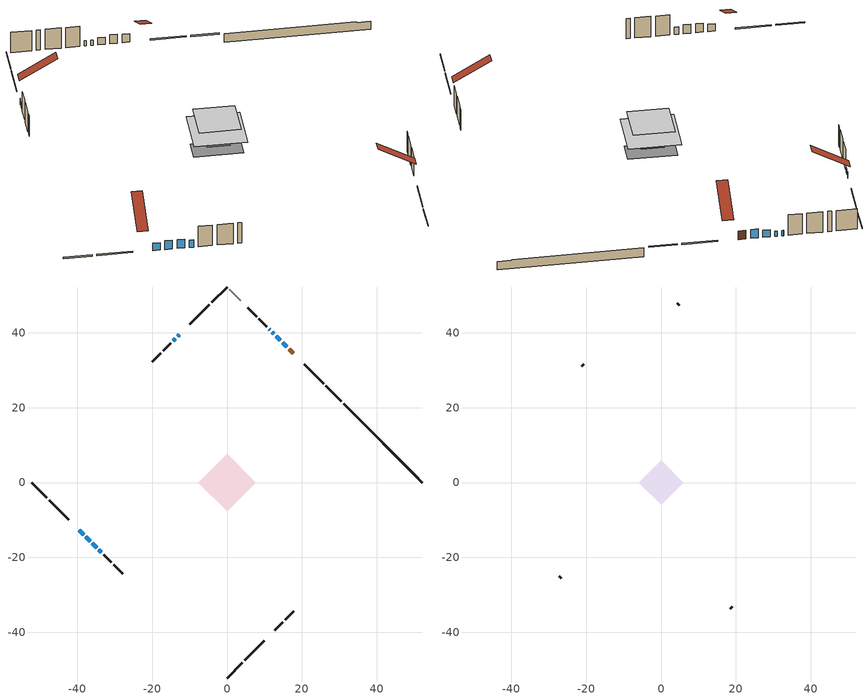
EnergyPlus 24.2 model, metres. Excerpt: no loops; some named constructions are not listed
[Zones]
conditioned space
 floor outside (Floor1 construction): -3.3,0 0,3.3 3.3,0 0,-3.3 z0.15
 floor adiabatic (AdiabaticFloorConstruction): -7.66,0 0,7.66 7.66,0 0,-7.66 z2.59
 floor foundation (Slab1 construction): -5.25,1.93 -1.93,5.25 5.25,-1.93 1.93,-5.25 z-1.98
 wall outside (RimJoist1 construction): 0,-52.23 4.12,-48.12 / -52.23,0 -48.12,-4.12 / 0,52.23 -4.12,48.12 / 30.56,21.67 26.45,25.79 z0.15:0.45
 wall outside (RimJoist2 construction): 4.78,-47.46 9.92,-42.31 / -47.46,-4.78 -42.31,-9.92 / -4.78,47.46 -9.92,42.31 / 25.79,26.45 20.64,31.59 z0.15:0.45
 wall outside (AdiabaticWallConstruction 1): 17.74,34.49 16.62,35.62 z0.15:2.18
 wall outside (AdiabaticWallConstruction): 15.96,36.27 14.88,37.35 / -37.68,-14.56 -36.6,-15.63 / -35.94,-16.29 -34.87,-17.37 z0.15:2.28; -12.82,39.41 -13.15,39.09 / -13.8,38.43 -14.34,37.89 / 12.49,39.74 12.11,40.12 / 11.46,40.78 11.24,40.99 z0.15:1.37; 14.23,38.01 13.15,39.09 z0.15:1.83; -39.41,-12.82 -38.33,-13.9 / -34.21,-18.02 -33.56,-18.67 z0.15:1.88
 wall outside (Wall1 construction): 12.82,-39.41 14.86,-37.37 / -32.91,-19.33 -30.87,-21.37 / -15,37.24 -17.04,35.2 / 10.58,41.65 8.54,43.69 z0.15:5.03
 wall outside (Wall2 construction): 15.52,-36.72 17.82,-34.41 / -30.21,-22.03 -27.91,-24.33 / -17.69,34.54 -20,32.24 / 7.89,44.35 5.59,46.65 z0.15:5.03
 wall foundation (FoundationWall1 construction): 31.22,21.01,-1.98 31.22,21.01,0.15 50.13,2.1,0.15 50.13,2.1,-0.04 52.23,0,-0.04 52.23,0,-1.98
 wall adiabatic (Wall4 construction): 3.71,48.53 0.66,51.58 z0.15:5.03
 window (WindowConstruction): 15.96,36.27 14.88,37.35 z0.15:2.28
 window (WindowConstruction 9): -12.82,39.41 -13.14,39.09 z0.15:1.37
 window (WindowConstruction 1): 14.23,38.01 13.15,39.09 z0.15:1.83
 window (WindowConstruction 2): -13.8,38.43 -14.34,37.89 z0.15:1.37
 window (WindowConstruction 3): -39.41,-12.82 -38.34,-13.9 z0.15:1.88
 window (WindowConstruction 4): -37.68,-14.56 -36.6,-15.63 z0.15:2.28
 window (WindowConstruction 8): 12.49,39.74 12.11,40.12 z0.15:1.37
 window (WindowConstruction 5): 11.46,40.78 11.24,40.99 z0.15:1.37
 window (WindowConstruction 6): -35.94,-16.29 -34.87,-17.37 z0.15:2.28
 window (WindowConstruction 7): -34.21,-18.02 -33.56,-18.67 z0.15:1.88
 door (Door): 17.74,34.49 16.62,35.62 z0.15:2.18
 ceiling adiabatic (AdiabaticFloorConstruction): 0,-7.66 7.66,0 0,7.66 -7.66,0 z2.59
attic - vented
 floor to conditioned space (Floor2 construction Reversed): -6.01,0 0,6.01 6.01,0 0,-6.01 z5.03
 wall outside (Wall3 construction): 18.48,-33.76 19.04,-33.19 / -27.25,-24.98 -26.69,-25.55 / -20.65,31.58 -21.22,31.02 / 4.93,47.3 4.37,47.87 z0.15:5.03
 roof outside (Roof1 construction): 12.16,-40.07,5.03 6.69,-34.6,9.54 5.11,-36.18,9.54 10.58,-41.65,5.03; -40.07,-12.16,5.03 -34.6,-6.69,9.54 -36.18,-5.11,9.54 -41.65,-10.58,5.03; -12.16,40.07,5.03 -6.69,34.6,9.54 -5.11,36.18,9.54 -10.58,41.65,5.03; 18.4,33.84,5.03 12.93,28.36,9.54 14.51,26.78,9.54 19.98,32.25,5.03
[Material] Roughness=Rough; Thermal Absorptance=0.9
Name | Thickness {m} | Conductivity {W/m-K} | Density {kg/m3} | Specific Heat {J/kg-K} | Solar Absorptance | Visible Absorptance
ceiling loosefill ins | 0.169333 | 0.0480833 | 16.02 | 1046.75 | 0.7 | 0.7
ceiling stud and cavity | 0.1397 | 0.117711 | 65.682 | 1177.47 | 0.7 | 0.7
gypsum board | 0.0127 | 0.160291 | 801 | 837.4 | 0.6 | 0.6
[Construction]
Floor2 construction: ceiling loosefill ins, ceiling stud and cavity, gypsum board
[Schedule:Day:Interval]
interior lighting schedule day: No, 01:00, 0.108182, 04:00, 0.0901515, 05:00, 0.0991667, 06:00, 0.162273, 07:00, 0.270455, 08:00, 0.342576, 10:00, 0.369621, 11:00, 0.351591, 12:00, 0.333561, 13:00, 0.324545, 14:00, 0.31553, 15:00, 0.333561, 16:00, 0.369621, 17:00, 0.450758, 18:00, 0.585985, 19:00, 0.775303, 20:00, 0.955606, 21:00, 0.991667, 22:00, 0.712197, 23:00, 0.360606, 24:00, 0.162273
interior lighting schedule day 1: No, 01:00, 0.100909, 04:00, 0.0840909, 05:00, 0.0925, 06:00, 0.151364, 07:00, 0.252273, 08:00, 0.319545, 10:00, 0.344773, 11:00, 0.327955, 12:00, 0.311136, 13:00, 0.302727, 14:00, 0.294318, 15:00, 0.311136, 16:00, 0.344773, 17:00, 0.420455, 18:00, 0.546591, 19:00, 0.723182, 20:00, 0.891364, 21:00, 0.925, 22:00, 0.664318, 23:00, 0.336364, 24:00, 0.151364
interior lighting schedule day 2: No, 01:00, 0.0927273, 04:00, 0.0772727, 05:00, 0.085, 06:00, 0.139091, 07:00, 0.231818, 08:00, 0.293636, 10:00, 0.316818, 11:00, 0.301364, 12:00, 0.285909, 13:00, 0.278182, 14:00, 0.270455, 15:00, 0.285909, 16:00, 0.316818, 17:00, 0.386364, 18:00, 0.502273, 19:00, 0.664545, 20:00, 0.819091, 21:00, 0.85, 22:00, 0.610455, 23:00, 0.309091, 24:00, 0.139091
interior lighting schedule day 3: No, 01:00, 0.0845455, 04:00, 0.0704545, 05:00, 0.0775, 06:00, 0.126818, 07:00, 0.211364, 08:00, 0.267727, 10:00, 0.288864, 11:00, 0.274773, 12:00, 0.260682, 13:00, 0.253636, 14:00, 0.246591, 15:00, 0.260682, 16:00, 0.288864, 17:00, 0.352273, 18:00, 0.457955, 19:00, 0.605909, 20:00, 0.746818, 21:00, 0.775, 22:00, 0.556591, 23:00, 0.281818, 24:00, 0.126818
interior lighting schedule day 4: No, 01:00, 0.0763636, 04:00, 0.0636364, 05:00, 0.07, 06:00, 0.114545, 07:00, 0.190909, 08:00, 0.241818, 10:00, 0.260909, 11:00, 0.248182, 12:00, 0.235455, 13:00, 0.229091, 14:00, 0.222727, 15:00, 0.235455, 16:00, 0.260909, 17:00, 0.318182, 18:00, 0.413636, 19:00, 0.547273, 20:00, 0.674545, 21:00, 0.7, 22:00, 0.502727, 23:00, 0.254545, 24:00, 0.114545
interior lighting schedule day 5: No, 01:00, 0.0727273, 04:00, 0.0606061, 05:00, 0.0666667, 06:00, 0.109091, 07:00, 0.181818, 08:00, 0.230303, 10:00, 0.248485, 11:00, 0.236364, 12:00, 0.224242, 13:00, 0.218182, 14:00, 0.212121, 15:00, 0.224242, 16:00, 0.248485, 17:00, 0.30303, 18:00, 0.393939, 19:00, 0.521212, 20:00, 0.642424, 21:00, 0.666667, 22:00, 0.478788, 23:00, 0.242424, 24:00, 0.109091
interior lighting schedule day 6: No, 01:00, 0.0745455, 04:00, 0.0621212, 05:00, 0.0683333, 06:00, 0.111818, 07:00, 0.186364, 08:00, 0.236061, 10:00, 0.254697, 11:00, 0.242273, 12:00, 0.229848, 13:00, 0.223636, 14:00, 0.217424, 15:00, 0.229848, 16:00, 0.254697, 17:00, 0.310606, 18:00, 0.403788, 19:00, 0.534242, 20:00, 0.658485, 21:00, 0.683333, 22:00, 0.490758, 23:00, 0.248485, 24:00, 0.111818
interior lighting schedule day 7: No, 01:00, 0.08, 04:00, 0.0666667, 05:00, 0.0733333, 06:00, 0.12, 07:00, 0.2, 08:00, 0.253333, 10:00, 0.273333, 11:00, 0.26, 12:00, 0.246667, 13:00, 0.24, 14:00, 0.233333, 15:00, 0.246667, 16:00, 0.273333, 17:00, 0.333333, 18:00, 0.433333, 19:00, 0.573333, 20:00, 0.706667, 21:00, 0.733333, 22:00, 0.526667, 23:00, 0.266667, 24:00, 0.12
interior lighting schedule day 8: No, 01:00, 0.0890909, 04:00, 0.0742424, 05:00, 0.0816667, 06:00, 0.133636, 07:00, 0.222727, 08:00, 0.282121, 10:00, 0.304394, 11:00, 0.289545, 12:00, 0.274697, 13:00, 0.267273, 14:00, 0.259848, 15:00, 0.274697, 16:00, 0.304394, 17:00, 0.371212, 18:00, 0.482576, 19:00, 0.638485, 20:00, 0.78697, 21:00, 0.816667, 22:00, 0.586515, 23:00, 0.29697, 24:00, 0.133636
interior lighting schedule day 9: No, 01:00, 0.0972727, 04:00, 0.0810606, 05:00, 0.0891667, 06:00, 0.145909, 07:00, 0.243182, 08:00, 0.30803, 10:00, 0.332348, 11:00, 0.316136, 12:00, 0.299924, 13:00, 0.291818, 14:00, 0.283712, 15:00, 0.299924, 16:00, 0.332348, 17:00, 0.405303, 18:00, 0.526894, 19:00, 0.697121, 20:00, 0.859242, 21:00, 0.891667, 22:00, 0.640379, 23:00, 0.324242, 24:00, 0.145909
interior lighting schedule day 10: No, 01:00, 0.105455, 04:00, 0.0878788, 05:00, 0.0966667, 06:00, 0.158182, 07:00, 0.263636, 08:00, 0.333939, 10:00, 0.360303, 11:00, 0.342727, 12:00, 0.325152, 13:00, 0.316364, 14:00, 0.307576, 15:00, 0.325152, 16:00, 0.360303, 17:00, 0.439394, 18:00, 0.571212, 19:00, 0.755758, 20:00, 0.931515, 21:00, 0.966667, 22:00, 0.694242, 23:00, 0.351515, 24:00, 0.158182
interior lighting schedule day 11: No, 01:00, 0.109091, 04:00, 0.0909091, 05:00, 0.1, 06:00, 0.163636, 07:00, 0.272727, 08:00, 0.345455, 10:00, 0.372727, 11:00, 0.354545, 12:00, 0.336364, 13:00, 0.327273, 14:00, 0.318182, 15:00, 0.336364, 16:00, 0.372727, 17:00, 0.454545, 18:00, 0.590909, 19:00, 0.781818, 20:00, 0.963636, 21:00, 1, 22:00, 0.718182, 23:00, 0.363636, 24:00, 0.163636
interior lighting schedule default day; occupants schedule default day; clothes dryer schedule default day; cooking range schedule default day; mech vent bath fan 0 schedule default day; mech vent bath fan 1 schedule default day; mech vent range fan 0 schedule default day; misc plug loads schedule default day; general water use schedule default day; heating setpoint default day; cooling setpoint default day; clothes dryer exhaust 0 schedule default day; cooling season schedule day; cooling season schedule day 2; cooling season schedule default day; exterior lighting schedule default day; natural vent schedule default day: No, 24:00, 0
occupants schedule day: No, 05:00, 0.426829, 06:00, 0.719512, 07:00, 1, 08:00, 0.670732, 09:00, 0.329268, 14:00, 0.170732, 15:00, 0.231707, 16:00, 0.329268, 17:00, 0.5, 18:00, 0.670732, 19:00, 0.829268, 21:00, 1, 22:00, 0.853659, 23:00, 0.646341, 24:00, 0.426829
clothes dryer schedule day; clothes dryer exhaust 0 schedule day: No, 01:00, 0.123457, 02:00, 0.0740741, 03:00, 0.0493827, 04:00, 0.0246914, 05:00, 0.0493827, 06:00, 0.0740741, 07:00, 0.197531, 08:00, 0.395062, 09:00, 0.592593, 10:00, 0.839506, 11:00, 0.962963, 12:00, 1, 13:00, 0.91358, 14:00, 0.82716, 15:00, 0.716049, 16:00, 0.753086, 17:00, 0.679012, 18:00, 0.666667, 20:00, 0.62963, 21:00, 0.641975, 22:00, 0.666667, 23:00, 0.54321, 24:00, 0.296296
cooking range schedule day: No, 05:00, 0.0597015, 06:00, 0.11194, 07:00, 0.171642, 08:00, 0.291045, 11:00, 0.343284, 12:00, 0.402985, 13:00, 0.462687, 14:00, 0.343284, 15:00, 0.291045, 16:00, 0.402985, 17:00, 0.567164, 18:00, 1, 19:00, 0.850746, 20:00, 0.432836, 21:00, 0.291045, 22:00, 0.231343, 23:00, 0.171642, 24:00, 0.11194
mech vent bath fan 0 schedule day; mech vent bath fan 1 schedule day: No, 07:00, 0, 08:00, 1, 09:00, 0.2, 24:00, 0
mech vent range fan 0 schedule day: No, 18:00, 0, 19:00, 1, 20:00, 0.2, 24:00, 0
misc plug loads schedule day: No, 06:00, 0.705882, 07:00, 0.745098, 08:00, 0.803922, 15:00, 0.823529, 16:00, 0.862745, 17:00, 0.921569, 18:00, 0.980392, 19:00, 1, 20:00, 0.980392, 21:00, 0.941176, 22:00, 0.862745, 23:00, 0.784314, 24:00, 0.72549
general water use schedule day: No, 01:00, 0.315068, 03:00, 0.287671, 04:00, 0.342466, 05:00, 0.369863, 06:00, 0.520548, 07:00, 0.60274, 08:00, 0.534247, 10:00, 0.506849, 11:00, 0.465753, 14:00, 0.479452, 15:00, 0.534247, 16:00, 0.589041, 17:00, 0.69863, 18:00, 0.876712, 19:00, 0.890411, 20:00, 0.986301, 21:00, 1, 22:00, 0.863014, 23:00, 0.616438, 24:00, 0.465753
heating setpoint day: No, 07:00, 18, 23:00, 21, 24:00, 18
cooling setpoint day: No, 24:00, 25
cooling season schedule day 1: No, 24:00, 1
exterior lighting schedule day: No, 01:00, 0.566667, 03:00, 0.524167, 05:00, 0.495833, 06:00, 0.5525, 07:00, 0.623333, 08:00, 0.580833, 09:00, 0.439167, 10:00, 0.354167, 12:00, 0.34, 13:00, 0.354167, 14:00, 0.396667, 15:00, 0.425, 16:00, 0.495833, 17:00, 0.623333, 18:00, 0.793333, 19:00, 0.906667, 20:00, 0.963333, 21:00, 0.991667, 22:00, 0.920833, 23:00, 0.793333, 24:00, 0.665833
exterior lighting schedule day 1: No, 01:00, 0.528571, 03:00, 0.488929, 05:00, 0.4625, 06:00, 0.515357, 07:00, 0.581429, 08:00, 0.541786, 09:00, 0.409643, 10:00, 0.330357, 12:00, 0.317143, 13:00, 0.330357, 14:00, 0.37, 15:00, 0.396429, 16:00, 0.4625, 17:00, 0.581429, 18:00, 0.74, 19:00, 0.845714, 20:00, 0.898571, 21:00, 0.925, 22:00, 0.858929, 23:00, 0.74, 24:00, 0.621071
exterior lighting schedule day 10: No, 01:00, 0.552381, 03:00, 0.510952, 05:00, 0.483333, 06:00, 0.538571, 07:00, 0.607619, 08:00, 0.56619, 09:00, 0.428095, 10:00, 0.345238, 12:00, 0.331429, 13:00, 0.345238, 14:00, 0.386667, 15:00, 0.414286, 16:00, 0.483333, 17:00, 0.607619, 18:00, 0.773333, 19:00, 0.88381, 20:00, 0.939048, 21:00, 0.966667, 22:00, 0.897619, 23:00, 0.773333, 24:00, 0.649048
exterior lighting schedule day 11: No, 01:00, 0.571429, 03:00, 0.528571, 05:00, 0.5, 06:00, 0.557143, 07:00, 0.628571, 08:00, 0.585714, 09:00, 0.442857, 10:00, 0.357143, 12:00, 0.342857, 13:00, 0.357143, 14:00, 0.4, 15:00, 0.428571, 16:00, 0.5, 17:00, 0.628571, 18:00, 0.8, 19:00, 0.914286, 20:00, 0.971429, 21:00, 1, 22:00, 0.928571, 23:00, 0.8, 24:00, 0.671429
exterior lighting schedule day 2: No, 01:00, 0.485714, 03:00, 0.449286, 05:00, 0.425, 06:00, 0.473571, 07:00, 0.534286, 08:00, 0.497857, 09:00, 0.376429, 10:00, 0.303571, 12:00, 0.291429, 13:00, 0.303571, 14:00, 0.34, 15:00, 0.364286, 16:00, 0.425, 17:00, 0.534286, 18:00, 0.68, 19:00, 0.777143, 20:00, 0.825714, 21:00, 0.85, 22:00, 0.789286, 23:00, 0.68, 24:00, 0.570714
exterior lighting schedule day 3: No, 01:00, 0.442857, 03:00, 0.409643, 05:00, 0.3875, 06:00, 0.431786, 07:00, 0.487143, 08:00, 0.453929, 09:00, 0.343214, 10:00, 0.276786, 12:00, 0.265714, 13:00, 0.276786, 14:00, 0.31, 15:00, 0.332143, 16:00, 0.3875, 17:00, 0.487143, 18:00, 0.62, 19:00, 0.708571, 20:00, 0.752857, 21:00, 0.775, 22:00, 0.719643, 23:00, 0.62, 24:00, 0.520357
exterior lighting schedule day 4: No, 01:00, 0.4, 03:00, 0.37, 05:00, 0.35, 06:00, 0.39, 07:00, 0.44, 08:00, 0.41, 09:00, 0.31, 10:00, 0.25, 12:00, 0.24, 13:00, 0.25, 14:00, 0.28, 15:00, 0.3, 16:00, 0.35, 17:00, 0.44, 18:00, 0.56, 19:00, 0.64, 20:00, 0.68, 21:00, 0.7, 22:00, 0.65, 23:00, 0.56, 24:00, 0.47
exterior lighting schedule day 5: No, 01:00, 0.380952, 03:00, 0.352381, 05:00, 0.333333, 06:00, 0.371429, 07:00, 0.419048, 08:00, 0.390476, 09:00, 0.295238, 10:00, 0.238095, 12:00, 0.228571, 13:00, 0.238095, 14:00, 0.266667, 15:00, 0.285714, 16:00, 0.333333, 17:00, 0.419048, 18:00, 0.533333, 19:00, 0.609524, 20:00, 0.647619, 21:00, 0.666667, 22:00, 0.619048, 23:00, 0.533333, 24:00, 0.447619
exterior lighting schedule day 6: No, 01:00, 0.390476, 03:00, 0.36119, 05:00, 0.341667, 06:00, 0.380714, 07:00, 0.429524, 08:00, 0.400238, 09:00, 0.302619, 10:00, 0.244048, 12:00, 0.234286, 13:00, 0.244048, 14:00, 0.273333, 15:00, 0.292857, 16:00, 0.341667, 17:00, 0.429524, 18:00, 0.546667, 19:00, 0.624762, 20:00, 0.66381, 21:00, 0.683333, 22:00, 0.634524, 23:00, 0.546667, 24:00, 0.45881
exterior lighting schedule day 7: No, 01:00, 0.419048, 03:00, 0.387619, 05:00, 0.366667, 06:00, 0.408571, 07:00, 0.460952, 08:00, 0.429524, 09:00, 0.324762, 10:00, 0.261905, 12:00, 0.251429, 13:00, 0.261905, 14:00, 0.293333, 15:00, 0.314286, 16:00, 0.366667, 17:00, 0.460952, 18:00, 0.586667, 19:00, 0.670476, 20:00, 0.712381, 21:00, 0.733333, 22:00, 0.680952, 23:00, 0.586667, 24:00, 0.492381
exterior lighting schedule day 8: No, 01:00, 0.466667, 03:00, 0.431667, 05:00, 0.408333, 06:00, 0.455, 07:00, 0.513333, 08:00, 0.478333, 09:00, 0.361667, 10:00, 0.291667, 12:00, 0.28, 13:00, 0.291667, 14:00, 0.326667, 15:00, 0.35, 16:00, 0.408333, 17:00, 0.513333, 18:00, 0.653333, 19:00, 0.746667, 20:00, 0.793333, 21:00, 0.816667, 22:00, 0.758333, 23:00, 0.653333, 24:00, 0.548333
exterior lighting schedule day 9: No, 01:00, 0.509524, 03:00, 0.47131, 05:00, 0.445833, 06:00, 0.496786, 07:00, 0.560476, 08:00, 0.522262, 09:00, 0.394881, 10:00, 0.318452, 12:00, 0.305714, 13:00, 0.318452, 14:00, 0.356667, 15:00, 0.382143, 16:00, 0.445833, 17:00, 0.560476, 18:00, 0.713333, 19:00, 0.815238, 20:00, 0.86619, 21:00, 0.891667, 22:00, 0.827976, 23:00, 0.713333, 24:00, 0.59869
[Schedule:Week:Daily]
heating setpoint Week Rule - Jan1-Dec31: heating setpoint day, heating setpoint day, heating setpoint day, heating setpoint day, heating setpoint day, heating setpoint day, heating setpoint day, heating setpoint default day, heating setpoint default day, heating setpoint default day, heating setpoint default day, heating setpoint default day
cooling season schedule Week Rule - May27-Jun2: cooling season schedule day, cooling season schedule day, cooling season schedule day, cooling season schedule day, cooling season schedule day, cooling season schedule day 1, cooling season schedule day 1, cooling season schedule default day, cooling season schedule default day, cooling season schedule default day, cooling season schedule default day, cooling season schedule default day
cooling season schedule Week Rule - Jun3-Aug25: cooling season schedule day 1, cooling season schedule day 1, cooling season schedule day 1, cooling season schedule day 1, cooling season schedule day 1, cooling season schedule day 1, cooling season schedule day 1, cooling season schedule default day, cooling season schedule default day, cooling season schedule default day, cooling season schedule default day, cooling season schedule default day
cooling season schedule Week Rule - Aug26-Sep1: cooling season schedule day 1, cooling season schedule day 1, cooling season schedule day 1, cooling season schedule day 1, cooling season schedule day 1, cooling season schedule day 1, cooling season schedule day 2, cooling season schedule default day, cooling season schedule default day, cooling season schedule default day, cooling season schedule default day, cooling season schedule default day
cooling season schedule Week Rule - Sep2-Dec31: cooling season schedule day 2, cooling season schedule day 2, cooling season schedule day 2, cooling season schedule day 2, cooling season schedule day 2, cooling season schedule day 2, cooling season schedule day 2, cooling season schedule default day, cooling season schedule default day, cooling season schedule default day, cooling season schedule default day, cooling season schedule default day
exterior lighting schedule Week Rule - Sep2-Sep29: exterior lighting schedule day 8, exterior lighting schedule day 8, exterior lighting schedule day 8, exterior lighting schedule day 8, exterior lighting schedule day 8, exterior lighting schedule day 8, exterior lighting schedule day 8, exterior lighting schedule default day, exterior lighting schedule default day, exterior lighting schedule default day, exterior lighting schedule default day, exterior lighting schedule default day
exterior lighting schedule Week Rule - Sep30-Oct6: exterior lighting schedule day 8, exterior lighting schedule day 9, exterior lighting schedule day 9, exterior lighting schedule day 9, exterior lighting schedule day 9, exterior lighting schedule day 9, exterior lighting schedule day 9, exterior lighting schedule default day, exterior lighting schedule default day, exterior lighting schedule default day, exterior lighting schedule default day, exterior lighting schedule default day
exterior lighting schedule Week Rule - Oct7-Oct27: exterior lighting schedule day 9, exterior lighting schedule day 9, exterior lighting schedule day 9, exterior lighting schedule day 9, exterior lighting schedule day 9, exterior lighting schedule day 9, exterior lighting schedule day 9, exterior lighting schedule default day, exterior lighting schedule default day, exterior lighting schedule default day, exterior lighting schedule default day, exterior lighting schedule default day
exterior lighting schedule Week Rule - Oct28-Nov3: exterior lighting schedule day 9, exterior lighting schedule day 9, exterior lighting schedule day 9, exterior lighting schedule day 9, exterior lighting schedule day 10, exterior lighting schedule day 10, exterior lighting schedule day 10, exterior lighting schedule default day, exterior lighting schedule default day, exterior lighting schedule default day, exterior lighting schedule default day, exterior lighting schedule default day
exterior lighting schedule Week Rule - Nov4-Nov24: exterior lighting schedule day 10, exterior lighting schedule day 10, exterior lighting schedule day 10, exterior lighting schedule day 10, exterior lighting schedule day 10, exterior lighting schedule day 10, exterior lighting schedule day 10, exterior lighting schedule default day, exterior lighting schedule default day, exterior lighting schedule default day, exterior lighting schedule default day, exterior lighting schedule default day
exterior lighting schedule Week Rule - Nov25-Dec1: exterior lighting schedule day 10, exterior lighting schedule day 10, exterior lighting schedule day 10, exterior lighting schedule day 10, exterior lighting schedule day 10, exterior lighting schedule day 10, exterior lighting schedule day 11, exterior lighting schedule default day, exterior lighting schedule default day, exterior lighting schedule default day, exterior lighting schedule default day, exterior lighting schedule default day
exterior lighting schedule Week Rule - Dec2-Dec31: exterior lighting schedule day 11, exterior lighting schedule day 11, exterior lighting schedule day 11, exterior lighting schedule day 11, exterior lighting schedule day 11, exterior lighting schedule day 11, exterior lighting schedule day 11, exterior lighting schedule default day, exterior lighting schedule default day, exterior lighting schedule default day, exterior lighting schedule default day, exterior lighting schedule default day
natural vent schedule Week Rule - Jan1-Dec31: natural vent schedule default day, natural vent schedule default day, natural vent schedule default day, natural vent schedule default day, natural vent schedule default day, natural vent schedule default day, natural vent schedule default day, natural vent schedule default day, natural vent schedule default day, natural vent schedule default day, natural vent schedule default day, natural vent schedule default day
